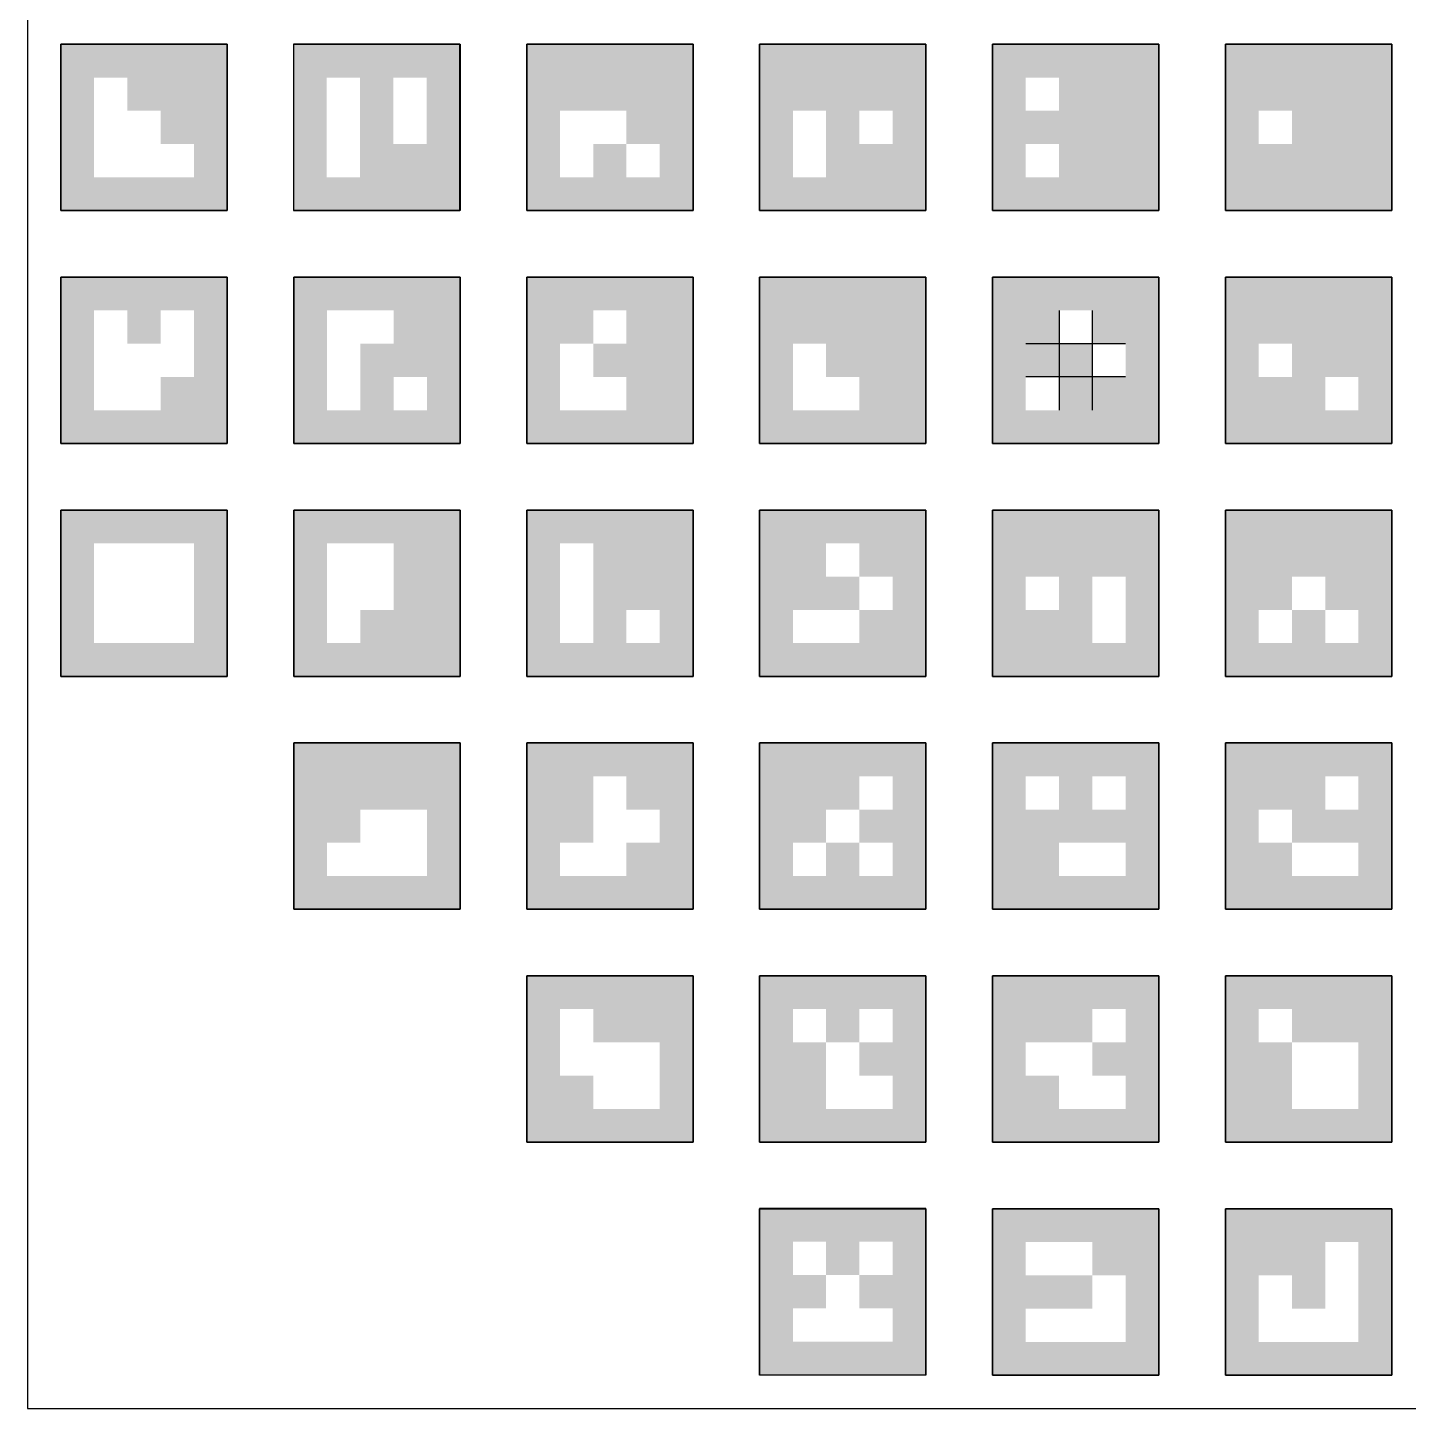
# Model space of a CAD drawing. Header units: millimetres. Extents: x 2347 to 2555, y 1879 to 2044.
# Drawn here: x 2346.8 to 2388.3, y 1878.96 to 1920.46 of the extents above; entities that cross this region are included whole.
import ezdxf

# ---------------------------------------------------------------- set-up
doc = ezdxf.new("R2010")
doc.units = ezdxf.units.MM

# ---------------------------------------------------------------- blocks, each defined once
blk = doc.blocks.new('3')
h = blk.add_hatch(color=256)
h.dxf.hatch_style = 1
h.paths.add_polyline_path([(-5, 5), (-5, 0), (0, 0), (0, 5)])
h.paths.add_polyline_path([(-1, 4), (-1, 1), (-4, 1), (-4, 4)], flags=16)
h = blk.add_hatch()
h.set_pattern_fill('ANGLE', color=256)
h.set_pattern_definition([(0, (-1837.633, -1973.334), (0, 6.985), [5.08, -1.905]), (90, (-1837.633, -1973.334), (-6.985, 4e-16), [5.08, -1.905])])
h.paths.add_polyline_path([(-3, 1), (-3, 2), (-4, 2), (-4, 1)])
h = blk.add_hatch()
h.set_pattern_fill('ANGLE', color=256)
h.set_pattern_definition([(0, (-1835.633, -1973.334), (0, 6.985), [5.08, -1.905]), (90, (-1835.633, -1973.334), (-6.985, 4e-16), [5.08, -1.905])])
h.paths.add_polyline_path([(-1, 1), (-1, 2), (-2, 2), (-2, 1)])
blk.add_lwpolyline([(-5, 5), (-5, 0), (0, 0), (0, 5), (-5, 5)], close=True)
blk = doc.blocks.new('101')
h = blk.add_hatch(color=256)
h.dxf.hatch_style = 1
h.paths.add_polyline_path([(0, 5), (-5, 5), (-5, 0), (0, 0)])
h.paths.add_polyline_path([(-1, 4), (-1, 1), (-4, 1), (-4, 4)], flags=16)
h = blk.add_hatch(color=256)
h.dxf.hatch_style = 1
h.paths.add_polyline_path([(-2, 4), (-3, 4), (-3, 3), (-2, 3)])
h = blk.add_hatch(color=256)
h.dxf.hatch_style = 1
h.paths.add_polyline_path([(-1, 4), (-2, 4), (-2, 3), (-1, 3)])
h = blk.add_hatch(color=256)
h.dxf.hatch_style = 1
h.paths.add_polyline_path([(-2, 3), (-3, 3), (-3, 2), (-2, 2)])
h = blk.add_hatch(color=256)
h.dxf.hatch_style = 1
h.paths.add_polyline_path([(-3, 2), (-4, 2), (-4, 1), (-3, 1)])
h = blk.add_hatch(color=256)
h.dxf.hatch_style = 1
h.paths.add_polyline_path([(-1, 2), (-2, 2), (-2, 1), (-1, 1)])
blk.add_lwpolyline([(0, 5), (-5, 5), (-5, 0), (0, 0), (0, 5)], close=True)
blk = doc.blocks.new('102')
h = blk.add_hatch(color=256)
h.dxf.hatch_style = 1
h.paths.add_polyline_path([(0, 5), (-5, 5), (-5, 0), (0, 0)])
h.paths.add_polyline_path([(-1, 4), (-1, 1), (-4, 1), (-4, 4)], flags=16)
h = blk.add_hatch(color=256)
h.dxf.hatch_style = 1
h.paths.add_polyline_path([(-2, 4), (-3, 4), (-3, 3), (-2, 3)])
h = blk.add_hatch(color=256)
h.dxf.hatch_style = 1
h.paths.add_polyline_path([(-1, 4), (-2, 4), (-2, 3), (-1, 3)])
h = blk.add_hatch(color=256)
h.dxf.hatch_style = 1
h.paths.add_polyline_path([(-2, 3), (-3, 3), (-3, 2), (-2, 2)])
h = blk.add_hatch(color=256)
h.dxf.hatch_style = 1
h.paths.add_polyline_path([(-3, 2), (-4, 2), (-4, 1), (-3, 1)])
h = blk.add_hatch(color=256)
h.dxf.hatch_style = 1
h.paths.add_polyline_path([(-2, 2), (-3, 2), (-3, 1), (-2, 1)])
h = blk.add_hatch(color=256)
h.dxf.hatch_style = 1
h.paths.add_polyline_path([(-1, 2), (-2, 2), (-2, 1), (-1, 1)])
blk.add_lwpolyline([(0, 5), (-5, 5), (-5, 0), (0, 0), (0, 5)], close=True)
blk = doc.blocks.new('96')
h = blk.add_hatch(color=256)
h.dxf.hatch_style = 1
h.paths.add_polyline_path([(0, 5), (-5, 5), (-5, 0), (0, 0)])
h.paths.add_polyline_path([(-1, 4), (-1, 1), (-4, 1), (-4, 4)], flags=16)
h = blk.add_hatch(color=256)
h.dxf.hatch_style = 1
h.paths.add_polyline_path([(-2, 4), (-3, 4), (-3, 3), (-2, 3)])
h = blk.add_hatch(color=256)
h.dxf.hatch_style = 1
h.paths.add_polyline_path([(-1, 4), (-2, 4), (-2, 3), (-1, 3)])
h = blk.add_hatch(color=256)
h.dxf.hatch_style = 1
h.paths.add_polyline_path([(-3, 2), (-4, 2), (-4, 1), (-3, 1)])
h = blk.add_hatch(color=256)
h.dxf.hatch_style = 1
h.paths.add_polyline_path([(-1, 2), (-2, 2), (-2, 1), (-1, 1)])
blk.add_lwpolyline([(0, 5), (-5, 5), (-5, 0), (0, 0), (0, 5)], close=True)
blk = doc.blocks.new('92')
h = blk.add_hatch(color=256)
h.dxf.hatch_style = 1
h.paths.add_polyline_path([(0, 5), (-5, 5), (-5, 0), (0, 0)])
h.paths.add_polyline_path([(-1, 4), (-1, 1), (-4, 1), (-4, 4)], flags=16)
h = blk.add_hatch(color=256)
h.dxf.hatch_style = 1
h.paths.add_polyline_path([(-2, 4), (-3, 4), (-3, 3), (-2, 3)])
h = blk.add_hatch(color=256)
h.dxf.hatch_style = 1
h.paths.add_polyline_path([(-3, 3), (-4, 3), (-4, 2), (-3, 2)])
h = blk.add_hatch(color=256)
h.dxf.hatch_style = 1
h.paths.add_polyline_path([(-1, 3), (-2, 3), (-2, 2), (-1, 2)])
h = blk.add_hatch(color=256)
h.dxf.hatch_style = 1
h.paths.add_polyline_path([(-3, 2), (-4, 2), (-4, 1), (-3, 1)])
h = blk.add_hatch(color=256)
h.dxf.hatch_style = 1
h.paths.add_polyline_path([(-2, 2), (-3, 2), (-3, 1), (-2, 1)])
h = blk.add_hatch(color=256)
h.dxf.hatch_style = 1
h.paths.add_polyline_path([(-1, 2), (-2, 2), (-2, 1), (-1, 1)])
blk.add_lwpolyline([(0, 5), (-5, 5), (-5, 0), (0, 0), (0, 5)], close=True)
blk = doc.blocks.new('90')
h = blk.add_hatch(color=256)
h.dxf.hatch_style = 1
h.paths.add_polyline_path([(0, 5), (-5, 5), (-5, 0), (0, 0)])
h.paths.add_polyline_path([(-1, 4), (-1, 1), (-4, 1), (-4, 4)], flags=16)
h = blk.add_hatch(color=256)
h.dxf.hatch_style = 1
h.paths.add_polyline_path([(-2, 4), (-3, 4), (-3, 3), (-2, 3)])
h = blk.add_hatch(color=256)
h.dxf.hatch_style = 1
h.paths.add_polyline_path([(-3, 3), (-4, 3), (-4, 2), (-3, 2)])
h = blk.add_hatch(color=256)
h.dxf.hatch_style = 1
h.paths.add_polyline_path([(-1, 3), (-2, 3), (-2, 2), (-1, 2)])
h = blk.add_hatch(color=256)
h.dxf.hatch_style = 1
h.paths.add_polyline_path([(-2, 2), (-3, 2), (-3, 1), (-2, 1)])
h = blk.add_hatch(color=256)
h.dxf.hatch_style = 1
h.paths.add_polyline_path([(-1, 2), (-2, 2), (-2, 1), (-1, 1)])
blk.add_lwpolyline([(0, 5), (-5, 5), (-5, 0), (0, 0), (0, 5)], close=True)
blk = doc.blocks.new('81')
h = blk.add_hatch(color=256)
h.dxf.hatch_style = 1
h.paths.add_polyline_path([(0, 5), (-5, 5), (-5, 0), (0, 0)])
h.paths.add_polyline_path([(-1, 4), (-1, 1), (-4, 1), (-4, 4)], flags=16)
h = blk.add_hatch(color=256)
h.dxf.hatch_style = 1
h.paths.add_polyline_path([(-1, 4), (-2, 4), (-2, 3), (-1, 3)])
h = blk.add_hatch(color=256)
h.dxf.hatch_style = 1
h.paths.add_polyline_path([(-3, 3), (-4, 3), (-4, 2), (-3, 2)])
h = blk.add_hatch(color=256)
h.dxf.hatch_style = 1
h.paths.add_polyline_path([(-2, 3), (-3, 3), (-3, 2), (-2, 2)])
h = blk.add_hatch(color=256)
h.dxf.hatch_style = 1
h.paths.add_polyline_path([(-1, 3), (-2, 3), (-2, 2), (-1, 2)])
h = blk.add_hatch(color=256)
h.dxf.hatch_style = 1
h.paths.add_polyline_path([(-3, 2), (-4, 2), (-4, 1), (-3, 1)])
h = blk.add_hatch(color=256)
h.dxf.hatch_style = 1
h.paths.add_polyline_path([(-1, 2), (-2, 2), (-2, 1), (-1, 1)])
blk.add_lwpolyline([(0, 5), (-5, 5), (-5, 0), (0, 0), (0, 5)], close=True)
blk = doc.blocks.new('79')
h = blk.add_hatch(color=256)
h.dxf.hatch_style = 1
h.paths.add_polyline_path([(0, 5), (-5, 5), (-5, 0), (0, 0)])
h.paths.add_polyline_path([(-1, 4), (-1, 1), (-4, 1), (-4, 4)], flags=16)
h = blk.add_hatch(color=256)
h.dxf.hatch_style = 1
h.paths.add_polyline_path([(-1, 4), (-2, 4), (-2, 3), (-1, 3)])
h = blk.add_hatch(color=256)
h.dxf.hatch_style = 1
h.paths.add_polyline_path([(-3, 3), (-4, 3), (-4, 2), (-3, 2)])
h = blk.add_hatch(color=256)
h.dxf.hatch_style = 1
h.paths.add_polyline_path([(-2, 3), (-3, 3), (-3, 2), (-2, 2)])
h = blk.add_hatch(color=256)
h.dxf.hatch_style = 1
h.paths.add_polyline_path([(-1, 3), (-2, 3), (-2, 2), (-1, 2)])
h = blk.add_hatch(color=256)
h.dxf.hatch_style = 1
h.paths.add_polyline_path([(-2, 2), (-3, 2), (-3, 1), (-2, 1)])
blk.add_lwpolyline([(0, 5), (-5, 5), (-5, 0), (0, 0), (0, 5)], close=True)
blk = doc.blocks.new('74')
h = blk.add_hatch(color=256)
h.dxf.hatch_style = 1
h.paths.add_polyline_path([(0, 5), (-5, 5), (-5, 0), (0, 0)])
h.paths.add_polyline_path([(-1, 4), (-1, 1), (-4, 1), (-4, 4)], flags=16)
h = blk.add_hatch(color=256)
h.dxf.hatch_style = 1
h.paths.add_polyline_path([(-1, 4), (-2, 4), (-2, 3), (-1, 3)])
h = blk.add_hatch(color=256)
h.dxf.hatch_style = 1
h.paths.add_polyline_path([(-3, 3), (-4, 3), (-4, 2), (-3, 2)])
h = blk.add_hatch(color=256)
h.dxf.hatch_style = 1
h.paths.add_polyline_path([(-2, 3), (-3, 3), (-3, 2), (-2, 2)])
h = blk.add_hatch(color=256)
h.dxf.hatch_style = 1
h.paths.add_polyline_path([(-2, 2), (-3, 2), (-3, 1), (-2, 1)])
h = blk.add_hatch(color=256)
h.dxf.hatch_style = 1
h.paths.add_polyline_path([(-1, 2), (-2, 2), (-2, 1), (-1, 1)])
blk.add_lwpolyline([(0, 5), (-5, 5), (-5, 0), (0, 0), (0, 5)], close=True)
blk = doc.blocks.new('68')
h = blk.add_hatch(color=256)
h.dxf.hatch_style = 1
h.paths.add_polyline_path([(0, 5), (-5, 5), (-5, 0), (0, 0)])
h.paths.add_polyline_path([(-1, 4), (-1, 1), (-4, 1), (-4, 4)], flags=16)
h = blk.add_hatch(color=256)
h.dxf.hatch_style = 1
h.paths.add_polyline_path([(-1, 4), (-2, 4), (-2, 3), (-1, 3)])
h = blk.add_hatch(color=256)
h.dxf.hatch_style = 1
h.paths.add_polyline_path([(-3, 3), (-4, 3), (-4, 2), (-3, 2)])
h = blk.add_hatch(color=256)
h.dxf.hatch_style = 1
h.paths.add_polyline_path([(-1, 3), (-2, 3), (-2, 2), (-1, 2)])
h = blk.add_hatch(color=256)
h.dxf.hatch_style = 1
h.paths.add_polyline_path([(-2, 2), (-3, 2), (-3, 1), (-2, 1)])
h = blk.add_hatch(color=256)
h.dxf.hatch_style = 1
h.paths.add_polyline_path([(-1, 2), (-2, 2), (-2, 1), (-1, 1)])
blk.add_lwpolyline([(0, 5), (-5, 5), (-5, 0), (0, 0), (0, 5)], close=True)
blk = doc.blocks.new('67')
h = blk.add_hatch(color=256)
h.dxf.hatch_style = 1
h.paths.add_polyline_path([(0, 5), (-5, 5), (-5, 0), (0, 0)])
h.paths.add_polyline_path([(-1, 4), (-1, 1), (-4, 1), (-4, 4)], flags=16)
h = blk.add_hatch(color=256)
h.dxf.hatch_style = 1
h.paths.add_polyline_path([(-1, 4), (-2, 4), (-2, 3), (-1, 3)])
h = blk.add_hatch(color=256)
h.dxf.hatch_style = 1
h.paths.add_polyline_path([(-3, 3), (-4, 3), (-4, 2), (-3, 2)])
h = blk.add_hatch(color=256)
h.dxf.hatch_style = 1
h.paths.add_polyline_path([(-1, 3), (-2, 3), (-2, 2), (-1, 2)])
h = blk.add_hatch(color=256)
h.dxf.hatch_style = 1
h.paths.add_polyline_path([(-2, 2), (-3, 2), (-3, 1), (-2, 1)])
blk.add_lwpolyline([(0, 5), (-5, 5), (-5, 0), (0, 0), (0, 5)], close=True)
blk = doc.blocks.new('62')
h = blk.add_hatch(color=256)
h.dxf.hatch_style = 1
h.paths.add_polyline_path([(0, 5), (-5, 5), (-5, 0), (0, 0)])
h.paths.add_polyline_path([(-1, 4), (-1, 1), (-4, 1), (-4, 4)], flags=16)
h = blk.add_hatch(color=256)
h.dxf.hatch_style = 1
h.paths.add_polyline_path([(-1, 4), (-2, 4), (-2, 3), (-1, 3)])
h = blk.add_hatch(color=256)
h.dxf.hatch_style = 1
h.paths.add_polyline_path([(-3, 3), (-4, 3), (-4, 2), (-3, 2)])
h = blk.add_hatch(color=256)
h.dxf.hatch_style = 1
h.paths.add_polyline_path([(-2, 2), (-3, 2), (-3, 1), (-2, 1)])
h = blk.add_hatch(color=256)
h.dxf.hatch_style = 1
h.paths.add_polyline_path([(-1, 2), (-2, 2), (-2, 1), (-1, 1)])
blk.add_lwpolyline([(0, 5), (-5, 5), (-5, 0), (0, 0), (0, 5)], close=True)
blk = doc.blocks.new('59')
h = blk.add_hatch(color=256)
h.dxf.hatch_style = 1
h.paths.add_polyline_path([(0, 5), (-5, 5), (-5, 0), (0, 0)])
h.paths.add_polyline_path([(-1, 4), (-1, 1), (-4, 1), (-4, 4)], flags=16)
h = blk.add_hatch(color=256)
h.dxf.hatch_style = 1
h.paths.add_polyline_path([(-1, 4), (-2, 4), (-2, 3), (-1, 3)])
h = blk.add_hatch(color=256)
h.dxf.hatch_style = 1
h.paths.add_polyline_path([(-2, 3), (-3, 3), (-3, 2), (-2, 2)])
h = blk.add_hatch(color=256)
h.dxf.hatch_style = 1
h.paths.add_polyline_path([(-1, 3), (-2, 3), (-2, 2), (-1, 2)])
h = blk.add_hatch(color=256)
h.dxf.hatch_style = 1
h.paths.add_polyline_path([(-3, 2), (-4, 2), (-4, 1), (-3, 1)])
h = blk.add_hatch(color=256)
h.dxf.hatch_style = 1
h.paths.add_polyline_path([(-2, 2), (-3, 2), (-3, 1), (-2, 1)])
h = blk.add_hatch(color=256)
h.dxf.hatch_style = 1
h.paths.add_polyline_path([(-1, 2), (-2, 2), (-2, 1), (-1, 1)])
blk.add_lwpolyline([(0, 5), (-5, 5), (-5, 0), (0, 0), (0, 5)], close=True)
blk = doc.blocks.new('55')
h = blk.add_hatch(color=256)
h.dxf.hatch_style = 1
h.paths.add_polyline_path([(0, 5), (-5, 5), (-5, 0), (0, 0)])
h.paths.add_polyline_path([(-1, 4), (-1, 1), (-4, 1), (-4, 4)], flags=16)
h = blk.add_hatch(color=256)
h.dxf.hatch_style = 1
h.paths.add_polyline_path([(-1, 4), (-2, 4), (-2, 3), (-1, 3)])
h = blk.add_hatch(color=256)
h.dxf.hatch_style = 1
h.paths.add_polyline_path([(-2, 3), (-3, 3), (-3, 2), (-2, 2)])
h = blk.add_hatch(color=256)
h.dxf.hatch_style = 1
h.paths.add_polyline_path([(-3, 2), (-4, 2), (-4, 1), (-3, 1)])
h = blk.add_hatch(color=256)
h.dxf.hatch_style = 1
h.paths.add_polyline_path([(-2, 2), (-3, 2), (-3, 1), (-2, 1)])
h = blk.add_hatch(color=256)
h.dxf.hatch_style = 1
h.paths.add_polyline_path([(-1, 2), (-2, 2), (-2, 1), (-1, 1)])
blk.add_lwpolyline([(0, 5), (-5, 5), (-5, 0), (0, 0), (0, 5)], close=True)
blk = doc.blocks.new('51')
h = blk.add_hatch(color=256)
h.dxf.hatch_style = 1
h.paths.add_polyline_path([(0, 5), (-5, 5), (-5, 0), (0, 0)])
h.paths.add_polyline_path([(-1, 4), (-1, 1), (-4, 1), (-4, 4)], flags=16)
h = blk.add_hatch(color=256)
h.dxf.hatch_style = 1
h.paths.add_polyline_path([(-1, 4), (-2, 4), (-2, 3), (-1, 3)])
h = blk.add_hatch(color=256)
h.dxf.hatch_style = 1
h.paths.add_polyline_path([(-1, 3), (-2, 3), (-2, 2), (-1, 2)])
h = blk.add_hatch(color=256)
h.dxf.hatch_style = 1
h.paths.add_polyline_path([(-3, 2), (-4, 2), (-4, 1), (-3, 1)])
h = blk.add_hatch(color=256)
h.dxf.hatch_style = 1
h.paths.add_polyline_path([(-2, 2), (-3, 2), (-3, 1), (-2, 1)])
blk.add_lwpolyline([(0, 5), (-5, 5), (-5, 0), (0, 0), (0, 5)], close=True)
blk = doc.blocks.new('47')
h = blk.add_hatch(color=256)
h.dxf.hatch_style = 1
h.paths.add_polyline_path([(0, 5), (-5, 5), (-5, 0), (0, 0)])
h.paths.add_polyline_path([(-1, 4), (-1, 1), (-4, 1), (-4, 4)], flags=16)
h = blk.add_hatch(color=256)
h.dxf.hatch_style = 1
h.paths.add_polyline_path([(-1, 4), (-2, 4), (-2, 3), (-1, 3)])
h = blk.add_hatch(color=256)
h.dxf.hatch_style = 1
h.paths.add_polyline_path([(-3, 2), (-4, 2), (-4, 1), (-3, 1)])
h = blk.add_hatch(color=256)
h.dxf.hatch_style = 1
h.paths.add_polyline_path([(-2, 2), (-3, 2), (-3, 1), (-2, 1)])
blk.add_lwpolyline([(0, 5), (-5, 5), (-5, 0), (0, 0), (0, 5)], close=True)
blk = doc.blocks.new('42')
h = blk.add_hatch(color=256)
h.dxf.hatch_style = 1
h.paths.add_polyline_path([(0, 5), (-5, 5), (-5, 0), (0, 0)])
h.paths.add_polyline_path([(-1, 4), (-1, 1), (-4, 1), (-4, 4)], flags=16)
h = blk.add_hatch(color=256)
h.dxf.hatch_style = 1
h.paths.add_polyline_path([(-3, 3), (-4, 3), (-4, 2), (-3, 2)])
h = blk.add_hatch(color=256)
h.dxf.hatch_style = 1
h.paths.add_polyline_path([(-2, 3), (-3, 3), (-3, 2), (-2, 2)])
h = blk.add_hatch(color=256)
h.dxf.hatch_style = 1
h.paths.add_polyline_path([(-1, 3), (-2, 3), (-2, 2), (-1, 2)])
h = blk.add_hatch(color=256)
h.dxf.hatch_style = 1
h.paths.add_polyline_path([(-3, 2), (-4, 2), (-4, 1), (-3, 1)])
blk.add_lwpolyline([(0, 5), (-5, 5), (-5, 0), (0, 0), (0, 5)], close=True)
blk = doc.blocks.new('41')
h = blk.add_hatch(color=256)
h.dxf.hatch_style = 1
h.paths.add_polyline_path([(0, 5), (-5, 5), (-5, 0), (0, 0)])
h.paths.add_polyline_path([(-1, 4), (-1, 1), (-4, 1), (-4, 4)], flags=16)
h = blk.add_hatch(color=256)
h.dxf.hatch_style = 1
h.paths.add_polyline_path([(-3, 3), (-4, 3), (-4, 2), (-3, 2)])
h = blk.add_hatch(color=256)
h.dxf.hatch_style = 1
h.paths.add_polyline_path([(-2, 3), (-3, 3), (-3, 2), (-2, 2)])
h = blk.add_hatch(color=256)
h.dxf.hatch_style = 1
h.paths.add_polyline_path([(-1, 3), (-2, 3), (-2, 2), (-1, 2)])
h = blk.add_hatch(color=256)
h.dxf.hatch_style = 1
h.paths.add_polyline_path([(-2, 2), (-3, 2), (-3, 1), (-2, 1)])
h = blk.add_hatch(color=256)
h.dxf.hatch_style = 1
h.paths.add_polyline_path([(-1, 2), (-2, 2), (-2, 1), (-1, 1)])
blk.add_lwpolyline([(0, 5), (-5, 5), (-5, 0), (0, 0), (0, 5)], close=True)
blk = doc.blocks.new('36')
h = blk.add_hatch(color=256)
h.dxf.hatch_style = 1
h.paths.add_polyline_path([(0, 5), (-5, 5), (-5, 0), (0, 0)])
h.paths.add_polyline_path([(-1, 4), (-1, 1), (-4, 1), (-4, 4)], flags=16)
h = blk.add_hatch(color=256)
h.dxf.hatch_style = 1
h.paths.add_polyline_path([(-3, 3), (-4, 3), (-4, 2), (-3, 2)])
h = blk.add_hatch(color=256)
h.dxf.hatch_style = 1
h.paths.add_polyline_path([(-2, 3), (-3, 3), (-3, 2), (-2, 2)])
h = blk.add_hatch(color=256)
h.dxf.hatch_style = 1
h.paths.add_polyline_path([(-2, 2), (-3, 2), (-3, 1), (-2, 1)])
h = blk.add_hatch(color=256)
h.dxf.hatch_style = 1
h.paths.add_polyline_path([(-1, 2), (-2, 2), (-2, 1), (-1, 1)])
blk.add_lwpolyline([(0, 5), (-5, 5), (-5, 0), (0, 0), (0, 5)], close=True)
blk = doc.blocks.new('29')
h = blk.add_hatch(color=256)
h.dxf.hatch_style = 1
h.paths.add_polyline_path([(0, 5), (-5, 5), (-5, 0), (0, 0)])
h.paths.add_polyline_path([(-1, 4), (-1, 1), (-4, 1), (-4, 4)], flags=16)
h = blk.add_hatch(color=256)
h.dxf.hatch_style = 1
h.paths.add_polyline_path([(-3, 3), (-4, 3), (-4, 2), (-3, 2)])
h = blk.add_hatch(color=256)
h.dxf.hatch_style = 1
h.paths.add_polyline_path([(-1, 3), (-2, 3), (-2, 2), (-1, 2)])
h = blk.add_hatch(color=256)
h.dxf.hatch_style = 1
h.paths.add_polyline_path([(-2, 2), (-3, 2), (-3, 1), (-2, 1)])
blk.add_lwpolyline([(0, 5), (-5, 5), (-5, 0), (0, 0), (0, 5)], close=True)
blk = doc.blocks.new('27')
h = blk.add_hatch(color=256)
h.dxf.hatch_style = 1
h.paths.add_polyline_path([(0, 5), (-5, 5), (-5, 0), (0, 0)])
h.paths.add_polyline_path([(-1, 4), (-1, 1), (-4, 1), (-4, 4)], flags=16)
h = blk.add_hatch(color=256)
h.dxf.hatch_style = 1
h.paths.add_polyline_path([(-3, 3), (-4, 3), (-4, 2), (-3, 2)])
h = blk.add_hatch(color=256)
h.dxf.hatch_style = 1
h.paths.add_polyline_path([(-3, 2), (-4, 2), (-4, 1), (-3, 1)])
h = blk.add_hatch(color=256)
h.dxf.hatch_style = 1
h.paths.add_polyline_path([(-2, 2), (-3, 2), (-3, 1), (-2, 1)])
h = blk.add_hatch(color=256)
h.dxf.hatch_style = 1
h.paths.add_polyline_path([(-1, 2), (-2, 2), (-2, 1), (-1, 1)])
blk.add_lwpolyline([(0, 5), (-5, 5), (-5, 0), (0, 0), (0, 5)], close=True)
blk = doc.blocks.new('20')
h = blk.add_hatch(color=256)
h.dxf.hatch_style = 1
h.paths.add_polyline_path([(0, 5), (-5, 5), (-5, 0), (0, 0)])
h.paths.add_polyline_path([(-1, 4), (-1, 1), (-4, 1), (-4, 4)], flags=16)
h = blk.add_hatch(color=256)
h.dxf.hatch_style = 1
h.paths.add_polyline_path([(-2, 3), (-3, 3), (-3, 2), (-2, 2)])
h = blk.add_hatch(color=256)
h.dxf.hatch_style = 1
h.paths.add_polyline_path([(-1, 3), (-2, 3), (-2, 2), (-1, 2)])
h = blk.add_hatch(color=256)
h.dxf.hatch_style = 1
h.paths.add_polyline_path([(-3, 2), (-4, 2), (-4, 1), (-3, 1)])
blk.add_lwpolyline([(0, 5), (-5, 5), (-5, 0), (0, 0), (0, 5)], close=True)
blk = doc.blocks.new('14')
h = blk.add_hatch(color=256)
h.dxf.hatch_style = 1
h.paths.add_polyline_path([(0, 5), (-5, 5), (-5, 0), (0, 0)])
h.paths.add_polyline_path([(-1, 4), (-1, 1), (-4, 1), (-4, 4)], flags=16)
h = blk.add_hatch(color=256)
h.dxf.hatch_style = 1
h.paths.add_polyline_path([(-2, 3), (-3, 3), (-3, 2), (-2, 2)])
h = blk.add_hatch(color=256)
h.dxf.hatch_style = 1
h.paths.add_polyline_path([(-2, 2), (-3, 2), (-3, 1), (-2, 1)])
h = blk.add_hatch(color=256)
h.dxf.hatch_style = 1
h.paths.add_polyline_path([(-1, 2), (-2, 2), (-2, 1), (-1, 1)])
blk.add_lwpolyline([(0, 5), (-5, 5), (-5, 0), (0, 0), (0, 5)], close=True)
blk = doc.blocks.new('11')
h = blk.add_hatch(color=256)
h.dxf.hatch_style = 1
h.paths.add_polyline_path([(0, 5), (-5, 5), (-5, 0), (0, 0)])
h.paths.add_polyline_path([(-1, 4), (-1, 1), (-4, 1), (-4, 4)], flags=16)
h = blk.add_hatch(color=256)
h.dxf.hatch_style = 1
h.paths.add_polyline_path([(-1, 3), (-2, 3), (-2, 2), (-1, 2)])
h = blk.add_hatch(color=256)
h.dxf.hatch_style = 1
h.paths.add_polyline_path([(-3, 2), (-4, 2), (-4, 1), (-3, 1)])
h = blk.add_hatch(color=256)
h.dxf.hatch_style = 1
h.paths.add_polyline_path([(-2, 2), (-3, 2), (-3, 1), (-2, 1)])
h = blk.add_hatch(color=256)
h.dxf.hatch_style = 1
h.paths.add_polyline_path([(-1, 2), (-2, 2), (-2, 1), (-1, 1)])
blk.add_lwpolyline([(0, 5), (-5, 5), (-5, 0), (0, 0), (0, 5)], close=True)
blk = doc.blocks.new('8')
h = blk.add_hatch(color=256)
h.dxf.hatch_style = 1
h.paths.add_polyline_path([(0, 5), (-5, 5), (-5, 0), (0, 0)])
h.paths.add_polyline_path([(-1, 4), (-1, 1), (-4, 1), (-4, 4)], flags=16)
h = blk.add_hatch(color=256)
h.dxf.hatch_style = 1
h.paths.add_polyline_path([(-1, 3), (-2, 3), (-2, 2), (-1, 2)])
h = blk.add_hatch(color=256)
h.dxf.hatch_style = 1
h.paths.add_polyline_path([(-3, 2), (-4, 2), (-4, 1), (-3, 1)])
blk.add_lwpolyline([(0, 5), (-5, 5), (-5, 0), (0, 0), (0, 5)], close=True)
blk = doc.blocks.new('7')
h = blk.add_hatch(color=256)
h.dxf.hatch_style = 1
h.paths.add_polyline_path([(0, 5), (-5, 5), (-5, 0), (0, 0)])
h.paths.add_polyline_path([(-1, 4), (-1, 1), (-4, 1), (-4, 4)], flags=16)
h = blk.add_hatch(color=256)
h.dxf.hatch_style = 1
h.paths.add_polyline_path([(-1, 3), (-2, 3), (-2, 2), (-1, 2)])
h = blk.add_hatch(color=256)
h.dxf.hatch_style = 1
h.paths.add_polyline_path([(-2, 2), (-3, 2), (-3, 1), (-2, 1)])
h = blk.add_hatch(color=256)
h.dxf.hatch_style = 1
h.paths.add_polyline_path([(-1, 2), (-2, 2), (-2, 1), (-1, 1)])
blk.add_lwpolyline([(0, 5), (-5, 5), (-5, 0), (0, 0), (0, 5)], close=True)
blk = doc.blocks.new('111')
h = blk.add_hatch(color=256)
h.dxf.hatch_style = 1
h.paths.add_polyline_path([(0, 5), (-5, 5), (-5, 0), (0, 0)])
h.paths.add_polyline_path([(-1, 4), (-1, 1), (-4, 1), (-4, 4)], flags=16)
h = blk.add_hatch(color=256)
h.dxf.hatch_style = 1
h.paths.add_polyline_path([(-2, 4), (-3, 4), (-3, 3), (-2, 3)])
h = blk.add_hatch(color=256)
h.dxf.hatch_style = 1
h.paths.add_polyline_path([(-1, 4), (-2, 4), (-2, 3), (-1, 3)])
h = blk.add_hatch(color=256)
h.dxf.hatch_style = 1
h.paths.add_polyline_path([(-3, 3), (-4, 3), (-4, 2), (-3, 2)])
h = blk.add_hatch(color=256)
h.dxf.hatch_style = 1
h.paths.add_polyline_path([(-2, 3), (-3, 3), (-3, 2), (-2, 2)])
h = blk.add_hatch(color=256)
h.dxf.hatch_style = 1
h.paths.add_polyline_path([(-3, 2), (-4, 2), (-4, 1), (-3, 1)])
h = blk.add_hatch(color=256)
h.dxf.hatch_style = 1
h.paths.add_polyline_path([(-2, 2), (-3, 2), (-3, 1), (-2, 1)])
h = blk.add_hatch(color=256)
h.dxf.hatch_style = 1
h.paths.add_polyline_path([(-1, 2), (-2, 2), (-2, 1), (-1, 1)])
blk.add_lwpolyline([(0, 5), (-5, 5), (-5, 0), (0, 0), (0, 5)], close=True)
blk = doc.blocks.new('119')
h = blk.add_hatch(color=256)
h.dxf.hatch_style = 1
h.paths.add_polyline_path([(0, 5), (-5, 5), (-5, 0), (0, 0)])
h.paths.add_polyline_path([(-1, 4), (-1, 1), (-4, 1), (-4, 4)], flags=16)
h = blk.add_hatch(color=256)
h.dxf.hatch_style = 1
h.paths.add_polyline_path([(-3, 4), (-4, 4), (-4, 3), (-3, 3)])
h = blk.add_hatch(color=256)
h.dxf.hatch_style = 1
h.paths.add_polyline_path([(-1, 4), (-2, 4), (-2, 3), (-1, 3)])
h = blk.add_hatch(color=256)
h.dxf.hatch_style = 1
h.paths.add_polyline_path([(-3, 3), (-4, 3), (-4, 2), (-3, 2)])
h = blk.add_hatch(color=256)
h.dxf.hatch_style = 1
h.paths.add_polyline_path([(-2, 3), (-3, 3), (-3, 2), (-2, 2)])
h = blk.add_hatch(color=256)
h.dxf.hatch_style = 1
h.paths.add_polyline_path([(-1, 3), (-2, 3), (-2, 2), (-1, 2)])
h = blk.add_hatch(color=256)
h.dxf.hatch_style = 1
h.paths.add_polyline_path([(-3, 2), (-4, 2), (-4, 1), (-3, 1)])
h = blk.add_hatch(color=256)
h.dxf.hatch_style = 1
h.paths.add_polyline_path([(-2, 2), (-3, 2), (-3, 1), (-2, 1)])
h = blk.add_hatch(color=256)
h.dxf.hatch_style = 1
h.paths.add_polyline_path([(-1, 2), (-2, 2), (-2, 1), (-1, 1)])
blk.add_lwpolyline([(0, 5), (-5, 5), (-5, 0), (0, 0), (0, 5)], close=True)
blk = doc.blocks.new('95')
h = blk.add_hatch(color=256)
h.dxf.hatch_style = 1
h.paths.add_polyline_path([(0, 5), (-5, 5), (-5, 0), (0, 0)])
h.paths.add_polyline_path([(-1, 4), (-1, 1), (-4, 1), (-4, 4)], flags=16)
h = blk.add_hatch(color=256)
h.dxf.hatch_style = 1
h.paths.add_polyline_path([(-2, 4), (-3, 4), (-3, 3), (-2, 3)])
h = blk.add_hatch(color=256)
h.dxf.hatch_style = 1
h.paths.add_polyline_path([(-3, 3), (-4, 3), (-4, 2), (-3, 2)])
h = blk.add_hatch(color=256)
h.dxf.hatch_style = 1
h.paths.add_polyline_path([(-2, 3), (-3, 3), (-3, 2), (-2, 2)])
h = blk.add_hatch(color=256)
h.dxf.hatch_style = 1
h.paths.add_polyline_path([(-1, 3), (-2, 3), (-2, 2), (-1, 2)])
h = blk.add_hatch(color=256)
h.dxf.hatch_style = 1
h.paths.add_polyline_path([(-3, 2), (-4, 2), (-4, 1), (-3, 1)])
h = blk.add_hatch(color=256)
h.dxf.hatch_style = 1
h.paths.add_polyline_path([(-2, 2), (-3, 2), (-3, 1), (-2, 1)])
h = blk.add_hatch(color=256)
h.dxf.hatch_style = 1
h.paths.add_polyline_path([(-1, 2), (-2, 2), (-2, 1), (-1, 1)])
blk.add_lwpolyline([(0, 5), (-5, 5), (-5, 0), (0, 0), (0, 5)], close=True)
blk = doc.blocks.new('110')
h = blk.add_hatch(color=256)
h.dxf.hatch_style = 1
h.paths.add_polyline_path([(0, 5), (-5, 5), (-5, 0), (0, 0)])
h.paths.add_polyline_path([(-1, 4), (-1, 1), (-4, 1), (-4, 4)], flags=16)
h = blk.add_hatch(color=256)
h.dxf.hatch_style = 1
h.paths.add_polyline_path([(-2, 4), (-3, 4), (-3, 3), (-2, 3)])
h = blk.add_hatch(color=256)
h.dxf.hatch_style = 1
h.paths.add_polyline_path([(-1, 4), (-2, 4), (-2, 3), (-1, 3)])
h = blk.add_hatch(color=256)
h.dxf.hatch_style = 1
h.paths.add_polyline_path([(-3, 3), (-4, 3), (-4, 2), (-3, 2)])
h = blk.add_hatch(color=256)
h.dxf.hatch_style = 1
h.paths.add_polyline_path([(-2, 3), (-3, 3), (-3, 2), (-2, 2)])
h = blk.add_hatch(color=256)
h.dxf.hatch_style = 1
h.paths.add_polyline_path([(-3, 2), (-4, 2), (-4, 1), (-3, 1)])
h = blk.add_hatch(color=256)
h.dxf.hatch_style = 1
h.paths.add_polyline_path([(-1, 2), (-2, 2), (-2, 1), (-1, 1)])
for p, q in [((-3, 1), (-3, 4)), ((-2, 1), (-2, 4)), ((-1, 3), (-4, 3)), ((-1, 2), (-4, 2))]:
    blk.add_line(p, q)
blk.add_lwpolyline([(0, 5), (-5, 5), (-5, 0), (0, 0), (0, 5)], close=True)

msp = doc.modelspace()

# ---------------------------------------------------------------- linework, layer by layer
for points in [[(2346.803, 1878.964), (2430.803, 1878.964), (2430.803, 1962.964), (2346.803, 1962.964)], [(2347.803, 1919.964), (2352.803, 1919.964), (2352.803, 1914.964), (2347.803, 1914.964)], [(2354.803, 1919.964), (2359.803, 1919.964), (2359.803, 1914.964), (2354.803, 1914.964)], [(2361.803, 1919.964), (2366.803, 1919.964), (2366.803, 1914.964), (2361.803, 1914.964)], [(2368.803, 1919.964), (2373.803, 1919.964), (2373.803, 1914.964), (2368.803, 1914.964)], [(2375.803, 1919.964), (2380.803, 1919.964), (2380.803, 1914.964), (2375.803, 1914.964)], [(2382.803, 1919.964), (2387.803, 1919.964), (2387.803, 1914.964), (2382.803, 1914.964)], [(2347.803, 1912.964), (2352.803, 1912.964), (2352.803, 1907.964), (2347.803, 1907.964)], [(2354.803, 1912.964), (2359.803, 1912.964), (2359.803, 1907.964), (2354.803, 1907.964)], [(2361.803, 1912.964), (2366.803, 1912.964), (2366.803, 1907.964), (2361.803, 1907.964)], [(2368.803, 1912.964), (2373.803, 1912.964), (2373.803, 1907.964), (2368.803, 1907.964)], [(2375.803, 1912.964), (2380.803, 1912.964), (2380.803, 1907.964), (2375.803, 1907.964)], [(2382.803, 1912.964), (2387.803, 1912.964), (2387.803, 1907.964), (2382.803, 1907.964)], [(2347.803, 1905.964), (2352.803, 1905.964), (2352.803, 1900.964), (2347.803, 1900.964)], [(2354.803, 1905.964), (2359.803, 1905.964), (2359.803, 1900.964), (2354.803, 1900.964)], [(2361.803, 1905.964), (2366.803, 1905.964), (2366.803, 1900.964), (2361.803, 1900.964)], [(2368.803, 1905.964), (2373.803, 1905.964), (2373.803, 1900.964), (2368.803, 1900.964)], [(2375.803, 1905.964), (2380.803, 1905.964), (2380.803, 1900.964), (2375.803, 1900.964)], [(2382.803, 1905.964), (2387.803, 1905.964), (2387.803, 1900.964), (2382.803, 1900.964)], [(2354.803, 1898.964), (2359.803, 1898.964), (2359.803, 1893.964), (2354.803, 1893.964)], [(2361.803, 1898.964), (2366.803, 1898.964), (2366.803, 1893.964), (2361.803, 1893.964)], [(2368.803, 1898.964), (2373.803, 1898.964), (2373.803, 1893.964), (2368.803, 1893.964)], [(2375.803, 1898.964), (2380.803, 1898.964), (2380.803, 1893.964), (2375.803, 1893.964)], [(2382.803, 1898.964), (2387.803, 1898.964), (2387.803, 1893.964), (2382.803, 1893.964)], [(2361.803, 1891.964), (2366.803, 1891.964), (2366.803, 1886.964), (2361.803, 1886.964)], [(2368.803, 1891.964), (2373.803, 1891.964), (2373.803, 1886.964), (2368.803, 1886.964)], [(2375.803, 1891.964), (2380.803, 1891.964), (2380.803, 1886.964), (2375.803, 1886.964)], [(2382.803, 1891.964), (2387.803, 1891.964), (2387.803, 1886.964), (2382.803, 1886.964)], [(2368.803, 1884.964), (2373.803, 1884.964), (2373.803, 1879.964), (2368.803, 1879.964)], [(2375.803, 1884.964), (2380.803, 1884.964), (2380.803, 1879.964), (2375.803, 1879.964)], [(2382.803, 1884.964), (2387.803, 1884.964), (2387.803, 1879.964), (2382.803, 1879.964)]]:
    msp.add_lwpolyline(points, close=True)

# ---------------------------------------------------------------- block references
for name, p, rotation in [('7', (2352.803, 1919.964), 90), ('42', (2359.795, 1919.964), 90), ('68', (2366.803, 1919.964), 89.99999999999999), ('81', (2373.803, 1919.964), 89.99999999999999), ('95', (2380.803, 1919.964), 89.99999999999999), ('119', (2387.803, 1919.964), 90), ('8', (2352.803, 1912.964), 90), ('36', (2359.803, 1912.964), 89.99999999999999), ('55', (2366.803, 1912.964), 89.99999999999999), ('59', (2373.803, 1912.964), 89.99999999999999), ('110', (2380.803, 1912.964), 89.99999999999999), ('111', (2382.803, 1912.964), 180), ('3', (2352.803, 1905.964), 90), ('27', (2359.803, 1905.964), 90), ('41', (2366.803, 1905.964), 90), ('101', (2373.803, 1905.964), 89.99999999999999), ('102', (2375.803, 1905.964), 180), ('92', (2382.803, 1905.964), 180), ('11', (2354.803, 1898.964), 180), ('96', (2366.803, 1898.964), 90), ('90', (2368.803, 1898.964), 180), ('79', (2375.803, 1898.964), 180), ('74', (2382.803, 1898.964), 180), ('47', (2361.803, 1891.964), 180), ('67', (2368.803, 1891.964), 180), ('62', (2375.803, 1891.964), 180), ('51', (2382.803, 1891.964), 180), ('29', (2368.803, 1884.971), 180), ('20', (2375.803, 1884.964), 180), ('14', (2382.803, 1884.964), 180)]:
    msp.add_blockref(name, p, dxfattribs=dict(rotation=rotation))

doc.saveas('drawing.dxf')
